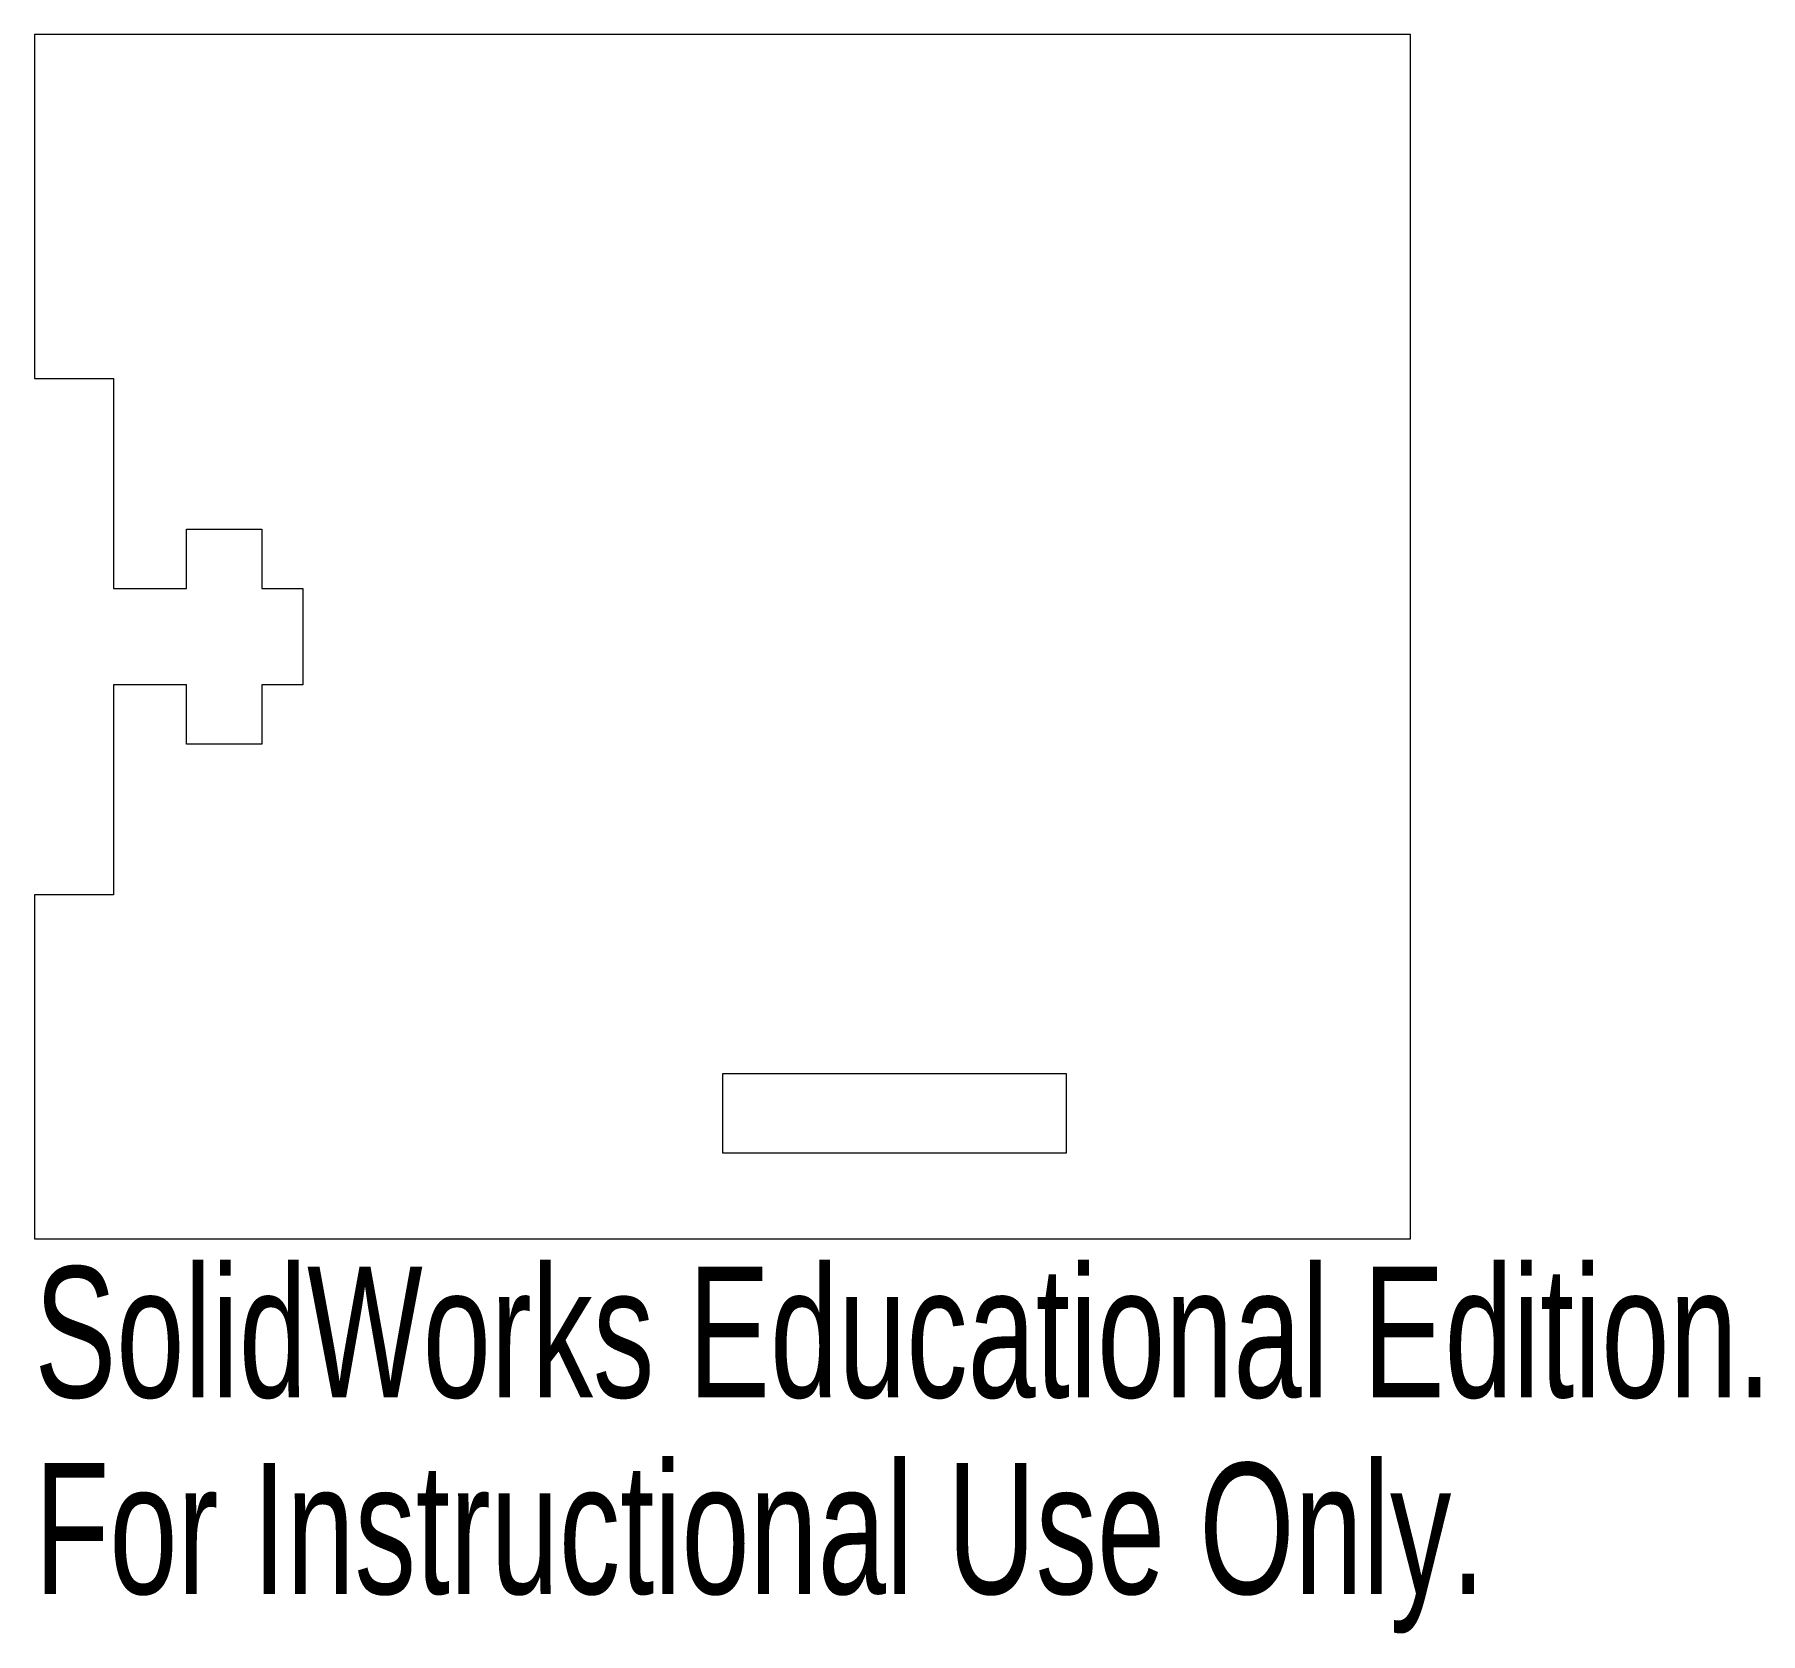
# Model space of a CAD drawing. Header units: inches. Extents: x 0 to 2.51, y -0.57 to 1.75.
import ezdxf

# ---------------------------------------------------------------- set-up
doc = ezdxf.new("R2010")
doc.units = ezdxf.units.IN
doc.header["$MEASUREMENT"] = 0
doc.styles.add('SLDTEXTSTYLE0', font='TXT', dxfattribs={"width": 0.7})

msp = doc.modelspace()

# ---------------------------------------------------------------- linework, layer by layer
at = {"color": 7, "linetype": 'Continuous', "lineweight": 15}
for p, q in [((2, 1.75), (0, 1.75)), ((0, 1.75), (0, 1.25)), ((2, 0), (2, 1.75)), ((0, 1.25), (0.115, 1.25)), ((0.115, 1.25), (0.115, 0.945)), ((0.221, 0.945), (0.221, 1.0312)), ((0.221, 1.0312), (0.3303, 1.0312)), ((0.3303, 1.0312), (0.3303, 0.945)), ((0.115, 0.945), (0.221, 0.945)), ((0.3303, 0.945), (0.39, 0.945)), ((0.39, 0.945), (0.39, 0.805)), ((0.221, 0.805), (0.115, 0.805)), ((0.115, 0.805), (0.115, 0.5)), ((0.221, 0.7188), (0.221, 0.805)), ((0.39, 0.805), (0.3303, 0.805)), ((0.3303, 0.805), (0.3303, 0.7188)), ((0.3303, 0.7188), (0.221, 0.7188)), ((0, 0.5), (0, 0)), ((0.115, 0.5), (0, 0.5)), ((1, 0.24), (1, 0.125)), ((1.5, 0.24), (1, 0.24)), ((1.5, 0.125), (1.5, 0.24)), ((1, 0.125), (1.5, 0.125)), ((0, 0), (2, 0))]:
    msp.add_line(p, q, dxfattribs=at)

# ---------------------------------------------------------------- texts
at = {"color": 7, "linetype": 'Continuous', "char_height": 0.1903, "attachment_point": 1, "style": 'SLDTEXTSTYLE0'}
for s, insert in [('SolidWorks Educational Edition.', (0, -0.0401)), ('For Instructional Use Only.', (0, -0.3256))]:
    msp.add_mtext(s, dxfattribs=dict(at, insert=insert))

doc.saveas('drawing.dxf')
